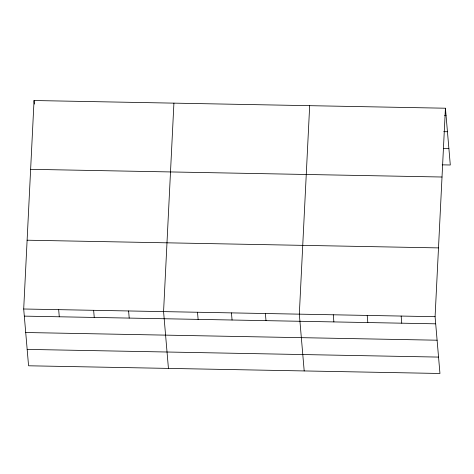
<?xml version="1.0" encoding="UTF-8"?>
<svg xmlns="http://www.w3.org/2000/svg" width="474" height="474" viewBox="0 0 474 474"><rect width="100%" height="100%" fill="white"/><g stroke="black" fill="none" stroke-linecap="round" stroke-linejoin="round"><path stroke-width="0.71" d="M445.43 108.214L435.085 316.691L439.955 373.476L28.57 365.786L23.7 309.001L34.045 100.524L445.43 108.214L450.3 164.999L442.183 164.845M173.917 103.136L163.571 311.614L168.436 368.399M309.676 105.678L299.325 314.155L304.195 370.941M444.565 115.318L446.046 115.342M443.759 131.659L447.45 131.731M443.729 148.516L448.896 148.611M30.632 169.319L442.017 177.015M27.113 240.205L438.497 247.896M23.7 309.001L435.085 316.691M24.31 316.128L435.695 323.819M25.715 332.517L437.099 340.208M27.166 349.397L438.545 357.088M401.146 316.057L401.756 323.185M367.208 315.423L367.818 322.551M333.269 314.789L333.88 321.917M265.387 313.521L265.997 320.649M231.448 312.887L232.059 320.015M197.51 312.248L198.12 319.381M128.602 310.962L129.212 318.09M93.633 310.31L94.249 317.438M58.669 309.652L59.28 316.78M34.045 100.524L34.353 104.09"/></g></svg>
